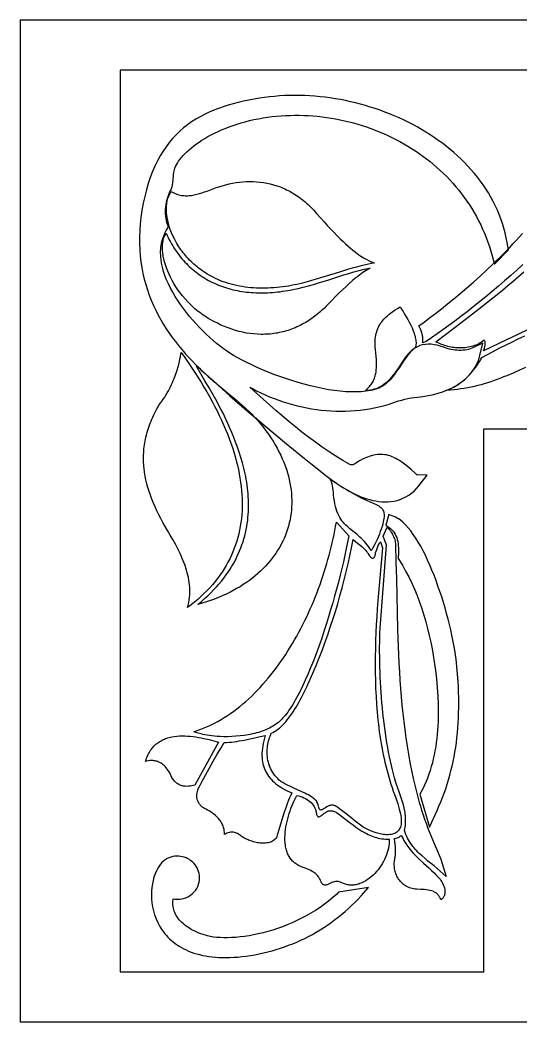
# Model space of a CAD drawing. Extents: x 0 to 200, y 0 to 200.
# Drawn here: x 0 to 100, y 0.1 to 200.1 of the extents above; entities that cross this region are included whole.
import ezdxf

# ---------------------------------------------------------------- set-up
doc = ezdxf.new("R2010")
doc.units = 0
doc.layers.add('LAYER_1', color=18, linetype='CONTINUOUS')

msp = doc.modelspace()

# ---------------------------------------------------------------- linework, layer by layer
at = {"layer": 'LAYER_1'}
for points in [[(0.01, 0.14), (200.01, 0.14), (200.01, 200.14), (0.01, 200.14)], [(20.01, 10.14), (92.62, 10.14), (92.62, 118.56), (180.01, 118.56), (180.01, 190.14), (20.01, 190.14)], [(24.9, 164.94), (24.61, 163.56), (24.35, 162.12), (24.15, 160.75), (24, 159.41), (23.9, 158.1), (23.86, 156.81), (23.86, 155.54), (23.91, 154.3), (24, 153.08), (24.14, 151.88), (24.32, 150.72), (24.54, 149.57), (24.8, 148.45), (25.1, 147.35), (25.43, 146.27), (25.8, 145.22), (26.2, 144.2), (26.63, 143.19), (27.1, 142.21), (27.58, 141.25), (28.1, 140.31), (28.64, 139.4), (29.2, 138.51), (29.79, 137.63), (30.39, 136.78), (31.01, 135.96), (31.65, 135.15), (32.3, 134.36), (32.97, 133.59), (33.65, 132.84), (34.34, 132.12), (35.03, 131.41), (35.74, 130.71), (36.45, 130.04), (37.57, 129.01), (38.87, 127.84), (41.91, 125.16), (45.37, 122.16), (49.06, 119.02), (52.8, 115.89), (56.39, 112.95), (58.06, 111.6), (59.63, 110.35), (61.07, 109.23), (62.36, 108.26), (63.27, 107.61), (64.25, 106.96), (65.29, 106.34), (66.36, 105.77), (66.92, 105.49), (67.48, 105.24), (68.06, 105), (68.64, 104.78), (69.22, 104.58), (69.82, 104.41), (70.41, 104.26), (71.02, 104.14), (71.62, 104.05), (72.23, 103.99), (72.84, 103.96), (73.45, 103.97), (74.06, 104.02), (74.67, 104.11), (75.27, 104.25), (75.86, 104.44), (76.45, 104.67), (77.03, 104.95), (77.59, 105.28), (78.13, 105.67), (78.66, 106.11), (79.16, 106.6), (79.65, 107.15), (80.09, 107.73), (81.27, 109.27), (79.32, 109.34), (79.31, 109.34), (79.3, 109.34), (79.22, 109.39), (79.08, 109.49), (78.87, 109.68), (78.07, 110.44), (77.28, 111.12), (76.51, 111.72), (75.77, 112.22), (75.39, 112.45), (75.02, 112.65), (74.66, 112.83), (74.29, 112.98), (73.92, 113.12), (73.55, 113.23), (73.18, 113.32), (72.82, 113.38), (72.45, 113.42), (72.08, 113.44), (71.71, 113.44), (71.35, 113.41), (70.99, 113.37), (70.63, 113.3), (70.27, 113.21), (69.9, 113.1), (69.2, 112.85), (68.49, 112.52), (67.77, 112.13), (67.06, 111.7), (66.82, 111.56), (66.63, 111.45), (66.45, 111.38), (66.31, 111.34), (66.2, 111.33), (66.11, 111.33), (66.02, 111.35), (65.86, 111.43), (64.47, 112.22), (63.07, 113.07), (61.69, 113.97), (60.32, 114.9), (58.96, 115.87), (57.62, 116.87), (56.29, 117.9), (54.97, 118.96), (53.66, 120.03), (52.36, 121.13), (51.07, 122.23), (49.79, 123.35), (47.26, 125.61), (45.9, 126.83), (46.39, 126.56), (47.23, 126.12), (48.09, 125.71), (48.96, 125.31), (49.84, 124.94), (50.73, 124.58), (51.64, 124.25), (52.56, 123.94), (53.48, 123.65), (54.42, 123.39), (55.36, 123.15), (56.3, 122.93), (57.26, 122.73), (58.22, 122.56), (59.18, 122.42), (60.15, 122.29), (61.11, 122.2), (62.08, 122.13), (63.05, 122.08), (64.02, 122.06), (64.99, 122.07), (65.96, 122.11), (66.92, 122.17), (67.88, 122.26), (68.84, 122.38), (69.79, 122.53), (70.73, 122.71), (71.66, 122.92), (72.59, 123.16), (73.51, 123.43), (74.4, 123.72), (75.59, 124.11), (76.2, 124.29), (76.82, 124.45), (77.45, 124.59), (78.07, 124.72), (78.69, 124.81), (79.33, 124.88), (80.44, 125), (81.55, 125.18), (82.64, 125.41), (83.68, 125.7), (84.2, 125.87), (84.7, 126.05), (85.19, 126.24), (85.67, 126.45), (86.13, 126.67), (86.59, 126.9), (87.03, 127.15), (87.46, 127.42), (87.88, 127.7), (88.28, 127.99), (88.66, 128.3), (89.03, 128.62), (89.39, 128.96), (89.72, 129.32), (90.04, 129.69), (90.34, 130.07), (90.62, 130.47), (90.87, 130.88), (91.11, 131.31), (91.32, 131.76), (91.51, 132.21), (91.68, 132.68), (91.82, 133.16), (92.39, 135.61), (90.2, 134.62), (89.87, 134.5), (89.52, 134.4), (89.17, 134.32), (88.8, 134.26), (88.42, 134.22), (88.04, 134.21), (87.65, 134.21), (87.25, 134.23), (86.86, 134.26), (86.46, 134.32), (86.07, 134.39), (85.68, 134.47), (85.3, 134.57), (84.93, 134.69), (84.55, 134.82), (83.91, 135.03), (83.28, 135.21), (82.66, 135.33), (82.07, 135.41), (81.49, 135.43), (80.92, 135.4), (80.36, 135.31), (79.83, 135.16), (79.32, 134.94), (78.83, 134.67), (78.38, 134.35), (77.94, 133.98), (77.53, 133.56), (77.14, 133.1), (76.76, 132.59), (76.4, 132.05), (75.53, 130.7), (75.09, 130.06), (74.63, 129.44), (74.16, 128.85), (73.67, 128.31), (73.15, 127.81), (72.9, 127.59), (72.63, 127.38), (72.36, 127.19), (72.07, 127.01), (71.76, 126.85), (71.42, 126.69), (71.07, 126.55), (70.71, 126.43), (70.32, 126.32), (69.91, 126.22), (69.49, 126.13), (69.05, 126.06), (68.6, 126), (68.13, 125.95), (67.15, 125.9), (66.11, 125.9), (65.04, 125.94), (63.93, 126.04), (62.78, 126.17), (61.6, 126.35), (60.41, 126.57), (59.2, 126.83), (57.97, 127.12), (56.75, 127.44), (55.52, 127.79), (54.29, 128.17), (53.08, 128.57), (51.88, 128.98), (50.7, 129.42), (49.55, 129.87), (48.43, 130.34), (47.35, 130.81), (46.3, 131.29), (45.31, 131.77), (44.36, 132.25), (43.47, 132.72), (42.65, 133.19), (41.9, 133.65), (41.21, 134.1), (40.61, 134.53), (39.94, 135.05), (39.25, 135.6), (38.56, 136.18), (37.87, 136.79), (37.18, 137.44), (36.49, 138.1), (35.81, 138.79), (35.14, 139.51), (34.48, 140.24), (33.84, 140.99), (33.21, 141.76), (32.61, 142.55), (32.04, 143.34), (31.49, 144.15), (30.97, 144.97), (30.48, 145.8), (30.04, 146.63), (29.63, 147.46), (29.26, 148.3), (28.94, 149.13), (28.66, 149.96), (28.44, 150.79), (28.27, 151.61), (28.15, 152.43), (28.11, 152.82), (28.09, 153.22), (28.08, 153.62), (28.08, 154.01), (28.1, 154.4), (28.14, 154.79), (28.19, 155.17), (28.25, 155.55), (28.34, 155.93), (28.43, 156.3), (28.55, 156.67), (28.68, 157.03), (28.83, 157.4), (29, 157.76), (29.19, 158.11), (29.64, 158.89), (29.34, 159.74), (29.23, 160.13), (29.15, 160.55), (29.09, 160.98), (29.06, 161.42), (29.05, 161.87), (29.06, 162.33), (29.1, 162.79), (29.16, 163.24), (29.24, 163.69), (29.33, 164.12), (29.44, 164.55), (29.57, 164.95), (29.71, 165.33), (29.86, 165.69), (30.04, 166.04), (30.16, 166.28), (30.27, 166.57), (30.35, 166.85), (30.42, 167.15), (30.5, 167.68), (30.55, 168.21), (30.63, 169.25), (30.7, 169.74), (30.82, 170.23), (30.92, 170.55), (31.06, 170.88), (31.23, 171.23), (31.43, 171.58), (31.67, 171.95), (31.94, 172.32), (32.24, 172.7), (32.57, 173.08), (32.94, 173.47), (33.33, 173.86), (33.76, 174.24), (34.22, 174.63), (34.7, 175.02), (35.21, 175.4), (35.75, 175.77), (36.32, 176.15), (36.91, 176.51), (37.53, 176.87), (38.18, 177.22), (38.84, 177.56), (39.54, 177.89), (40.25, 178.21), (40.99, 178.52), (41.75, 178.82), (42.53, 179.1), (43.32, 179.36), (44.14, 179.62), (44.98, 179.85), (45.84, 180.07), (46.71, 180.27), (47.61, 180.45), (48.51, 180.61), (49.41, 180.74), (50.32, 180.86), (51.22, 180.96), (52.13, 181.03), (53.03, 181.09), (53.94, 181.12), (54.85, 181.14), (55.76, 181.14), (56.67, 181.11), (57.59, 181.07), (58.49, 181.01), (59.4, 180.93), (60.31, 180.83), (61.21, 180.71), (62.11, 180.57), (63.01, 180.42), (63.91, 180.24), (64.8, 180.05), (65.68, 179.83), (66.57, 179.6), (67.44, 179.35), (68.31, 179.09), (69.18, 178.8), (70.04, 178.5), (70.89, 178.18), (71.73, 177.84), (72.57, 177.48), (73.4, 177.11), (74.22, 176.72), (75.03, 176.31), (75.83, 175.89), (76.62, 175.45), (77.4, 174.99), (78.17, 174.51), (78.93, 174.02), (79.68, 173.52), (80.42, 172.99), (81.14, 172.45), (81.85, 171.89), (82.55, 171.32), (83.23, 170.73), (83.9, 170.13), (84.55, 169.51), (85.19, 168.88), (85.82, 168.23), (86.43, 167.56), (87.02, 166.88), (87.6, 166.18), (88.16, 165.47), (88.7, 164.75), (89.22, 164.01), (89.73, 163.25), (90.22, 162.49), (90.69, 161.7), (91.13, 160.91), (91.56, 160.09), (91.97, 159.27), (92.36, 158.43), (92.73, 157.58), (93.08, 156.71), (93.4, 155.83), (93.7, 154.93), (93.98, 154.02), (94.71, 151.42), (97.5, 154.27), (97.27, 155.73), (97.08, 156.7), (96.86, 157.65), (96.61, 158.59), (96.32, 159.52), (96.01, 160.43), (95.66, 161.33), (95.29, 162.22), (94.88, 163.09), (94.45, 163.95), (93.99, 164.79), (93.51, 165.62), (93, 166.43), (92.46, 167.23), (91.9, 168.01), (91.32, 168.78), (90.71, 169.53), (90.08, 170.26), (89.43, 170.98), (88.76, 171.68), (88.06, 172.37), (87.35, 173.04), (86.62, 173.69), (85.87, 174.33), (85.1, 174.94), (84.32, 175.55), (83.51, 176.13), (82.7, 176.7), (81.86, 177.25), (81.02, 177.79), (80.15, 178.3), (79.28, 178.8), (78.39, 179.28), (77.49, 179.74), (76.58, 180.19), (75.66, 180.61), (74.72, 181.02), (73.78, 181.41), (72.83, 181.78), (71.87, 182.13), (70.9, 182.47), (69.92, 182.78), (68.94, 183.08), (67.95, 183.35), (66.96, 183.61), (65.96, 183.84), (64.95, 184.06), (63.95, 184.25), (62.94, 184.43), (61.93, 184.59), (60.91, 184.72), (59.9, 184.84), (58.88, 184.93), (57.86, 185), (56.85, 185.05), (55.83, 185.09), (54.82, 185.09), (53.81, 185.08), (52.8, 185.05), (51.8, 184.99), (50.8, 184.91), (49.8, 184.81), (48.81, 184.69), (47.83, 184.54), (46.75, 184.36), (45.68, 184.15), (44.62, 183.94), (43.58, 183.7), (42.56, 183.43), (41.56, 183.15), (40.58, 182.84), (39.61, 182.5), (38.67, 182.13), (37.74, 181.73), (36.84, 181.3), (35.95, 180.83), (35.09, 180.33), (34.26, 179.79), (33.45, 179.22), (32.66, 178.6), (31.9, 177.93), (31.17, 177.23), (30.47, 176.48), (29.8, 175.68), (29.16, 174.84), (28.55, 173.95), (27.98, 173.01), (27.44, 172.02), (26.93, 170.97), (26.45, 169.88), (26.01, 168.73), (25.61, 167.52), (25.24, 166.26)], [(30.21, 165.91), (30.46, 165.76), (30.7, 165.63), (30.95, 165.52), (31.2, 165.42), (31.45, 165.33), (31.7, 165.26), (31.95, 165.2), (32.21, 165.15), (32.46, 165.11), (32.72, 165.09), (32.97, 165.07), (33.23, 165.07), (33.49, 165.08), (33.74, 165.09), (34, 165.12), (34.26, 165.15), (34.77, 165.24), (35.29, 165.36), (35.81, 165.5), (36.32, 165.65), (36.84, 165.83), (37.35, 166.01), (38.35, 166.4), (39.03, 166.65), (39.7, 166.87), (40.38, 167.08), (41.06, 167.26), (41.74, 167.43), (42.43, 167.57), (43.12, 167.68), (43.8, 167.77), (44.49, 167.84), (45.17, 167.88), (45.86, 167.9), (46.54, 167.89), (47.23, 167.86), (47.91, 167.8), (48.58, 167.71), (49.26, 167.59), (49.93, 167.45), (50.6, 167.27), (51.26, 167.07), (51.59, 166.96), (51.91, 166.84), (52.24, 166.71), (52.56, 166.58), (52.89, 166.43), (53.21, 166.28), (53.53, 166.12), (53.85, 165.96), (54.16, 165.78), (54.48, 165.6), (54.79, 165.41), (55.1, 165.21), (55.41, 165.01), (55.72, 164.79), (56.02, 164.57), (56.32, 164.34), (56.62, 164.1), (56.92, 163.85), (57.22, 163.59), (57.51, 163.33), (57.8, 163.05), (58.09, 162.77), (58.37, 162.48), (58.66, 162.18), (58.94, 161.87), (59.21, 161.55), (59.97, 160.68), (60.7, 159.86), (61.39, 159.09), (62.06, 158.37), (62.7, 157.7), (63.32, 157.08), (63.91, 156.5), (64.47, 155.97), (65, 155.47), (65.51, 155.02), (65.99, 154.61), (66.45, 154.23), (66.88, 153.88), (67.29, 153.57), (67.67, 153.29), (68.03, 153.04), (68.37, 152.82), (68.68, 152.63), (68.97, 152.46), (69.23, 152.31), (69.7, 152.07), (70.08, 151.9), (70.37, 151.79), (70.58, 151.73), (70.72, 151.69), (70.78, 151.67), (69.88, 151.49), (68.98, 151.29), (68.08, 151.07), (67.18, 150.83), (66.29, 150.58), (65.39, 150.32), (63.59, 149.78), (61.8, 149.22), (60, 148.66), (59.1, 148.4), (58.2, 148.13), (57.3, 147.89), (56.4, 147.65), (55.84, 147.51), (55.28, 147.38), (54.72, 147.27), (54.15, 147.16), (53.57, 147.05), (53, 146.96), (52.42, 146.88), (51.84, 146.81), (51.26, 146.75), (50.68, 146.7), (50.1, 146.66), (49.52, 146.64), (48.94, 146.62), (48.36, 146.61), (47.78, 146.62), (47.2, 146.64), (46.63, 146.67), (46.05, 146.72), (45.48, 146.77), (44.92, 146.84), (44.35, 146.93), (43.8, 147.02), (43.24, 147.13), (42.69, 147.26), (42.15, 147.4), (41.61, 147.55), (41.08, 147.72), (40.55, 147.9), (40.03, 148.1), (39.52, 148.32), (39.02, 148.55), (38.53, 148.79), (38.14, 149), (37.76, 149.21), (37.39, 149.44), (37.03, 149.66), (36.67, 149.9), (36.33, 150.14), (35.99, 150.38), (35.66, 150.63), (35.34, 150.89), (35.03, 151.15), (34.72, 151.42), (34.43, 151.69), (34.14, 151.96), (33.86, 152.24), (33.59, 152.52), (33.33, 152.81), (33.08, 153.1), (32.83, 153.39), (32.59, 153.69), (32.36, 153.99), (32.14, 154.29), (31.93, 154.59), (31.73, 154.9), (31.53, 155.2), (31.34, 155.51), (31.16, 155.82), (30.82, 156.44), (30.52, 157.06), (30.25, 157.68), (30.01, 158.3), (29.8, 158.91), (29.63, 159.52), (29.48, 160.12), (29.37, 160.71), (29.29, 161.28), (29.26, 161.56), (29.24, 161.84), (29.23, 162.12), (29.23, 162.39), (29.23, 162.65), (29.24, 162.91), (29.26, 163.17), (29.29, 163.42), (29.32, 163.66), (29.36, 163.9), (29.41, 164.13), (29.47, 164.36), (29.54, 164.58), (29.61, 164.79), (29.69, 165), (29.78, 165.19), (29.88, 165.38), (29.98, 165.57), (30.09, 165.74)], [(53.44, 146.15), (53.96, 146.24), (54.49, 146.34), (55.53, 146.57), (56.56, 146.82), (57.58, 147.09), (58.59, 147.38), (59.6, 147.69), (61.62, 148.31), (63.63, 148.95), (64.63, 149.26), (65.64, 149.57), (66.66, 149.85), (67.68, 150.13), (68.71, 150.38), (69.75, 150.61), (69.8, 150.61), (69.82, 150.6), (69.82, 150.59), (69.81, 150.57), (69.76, 150.53), (69.44, 150.36), (69.11, 150.16), (68.77, 149.95), (68.43, 149.73), (68.09, 149.49), (67.75, 149.23), (67.41, 148.97), (67.06, 148.69), (66.37, 148.12), (65.69, 147.52), (65.02, 146.9), (64.36, 146.28), (63.73, 145.66), (63.13, 145.06), (62.04, 143.95), (61.13, 143.02), (60.77, 142.65), (60.46, 142.36), (60.15, 142.08), (59.84, 141.81), (59.53, 141.54), (59.21, 141.29), (58.89, 141.04), (58.57, 140.8), (58.24, 140.57), (57.92, 140.35), (57.59, 140.13), (57.26, 139.93), (56.93, 139.73), (56.59, 139.54), (56.26, 139.36), (55.92, 139.19), (55.58, 139.02), (55.24, 138.87), (54.9, 138.72), (54.55, 138.58), (54.21, 138.45), (53.86, 138.32), (53.51, 138.2), (53.16, 138.1), (52.81, 138), (52.46, 137.9), (52.11, 137.82), (51.75, 137.74), (51.4, 137.67), (51.04, 137.61), (50.68, 137.56), (50.33, 137.51), (49.97, 137.47), (49.61, 137.44), (49.25, 137.42), (48.88, 137.41), (48.52, 137.4), (48.16, 137.4), (47.43, 137.42), (46.7, 137.48), (45.97, 137.56), (45.24, 137.67), (44.51, 137.81), (43.78, 137.98), (43.04, 138.18), (42.31, 138.41), (41.58, 138.67), (40.85, 138.95), (40.12, 139.26), (39.4, 139.61), (38.68, 139.97), (37.96, 140.37), (37.59, 140.58), (37.24, 140.8), (36.89, 141.03), (36.55, 141.26), (36.21, 141.5), (35.88, 141.74), (35.56, 141.99), (35.24, 142.25), (34.93, 142.51), (34.63, 142.78), (34.34, 143.05), (34.05, 143.33), (33.77, 143.61), (33.49, 143.89), (32.96, 144.47), (32.46, 145.06), (31.99, 145.67), (31.54, 146.28), (31.13, 146.9), (30.74, 147.53), (30.38, 148.16), (30.05, 148.79), (29.75, 149.41), (29.48, 150.04), (29.24, 150.66), (29.03, 151.27), (28.86, 151.87), (28.71, 152.46), (28.59, 153.04), (28.51, 153.6), (28.45, 154.14), (28.44, 154.41), (28.43, 154.66), (28.43, 154.92), (28.44, 155.17), (28.46, 155.41), (28.49, 155.64), (28.52, 155.87), (28.56, 156.09), (28.61, 156.31), (28.67, 156.52), (28.74, 156.72), (28.81, 156.91), (28.89, 157.1), (28.99, 157.27), (29.08, 157.44), (29.19, 157.6), (29.39, 157.16), (29.6, 156.72), (29.81, 156.3), (30.03, 155.88), (30.26, 155.47), (30.49, 155.07), (30.74, 154.68), (30.98, 154.29), (31.24, 153.92), (31.5, 153.55), (31.77, 153.19), (32.05, 152.84), (32.33, 152.5), (32.62, 152.16), (32.91, 151.84), (33.21, 151.52), (33.52, 151.21), (33.83, 150.91), (34.15, 150.62), (34.48, 150.34), (34.81, 150.06), (35.14, 149.8), (35.49, 149.54), (35.83, 149.29), (36.19, 149.05), (36.55, 148.81), (36.91, 148.59), (37.28, 148.37), (37.66, 148.16), (38.04, 147.96), (38.42, 147.77), (38.81, 147.59), (39.21, 147.42), (39.61, 147.25), (40.01, 147.09), (40.42, 146.94), (40.84, 146.8), (41.25, 146.67), (41.68, 146.54), (42.1, 146.43), (42.54, 146.32), (42.97, 146.22), (43.41, 146.13), (43.85, 146.05), (44.3, 145.97), (44.75, 145.91), (45.21, 145.85), (45.67, 145.8), (46.13, 145.76), (46.59, 145.73), (47.06, 145.7), (47.54, 145.69), (48.01, 145.68), (48.49, 145.68), (48.97, 145.69), (49.46, 145.71), (49.95, 145.73), (50.44, 145.77), (50.93, 145.81), (51.43, 145.86), (51.93, 145.92), (52.43, 145.99), (52.93, 146.06)], [(70.94, 134.39), (70.9, 134.84), (70.87, 135.28), (70.87, 135.7), (70.88, 136.11), (70.91, 136.5), (70.96, 136.87), (71.03, 137.24), (71.11, 137.59), (71.21, 137.92), (71.32, 138.25), (71.45, 138.56), (71.58, 138.85), (71.73, 139.14), (71.89, 139.42), (72.06, 139.68), (72.25, 139.93), (72.44, 140.18), (72.63, 140.41), (72.84, 140.64), (73.05, 140.85), (73.27, 141.06), (73.5, 141.26), (73.72, 141.45), (73.96, 141.63), (74.43, 141.98), (74.91, 142.3), (75.38, 142.59), (75.86, 142.87), (76.16, 142.43), (76.47, 141.95), (76.79, 141.45), (77.11, 140.92), (77.42, 140.37), (77.72, 139.81), (78, 139.24), (78.26, 138.68), (78.5, 138.11), (78.7, 137.56), (78.78, 137.29), (78.86, 137.02), (78.92, 136.76), (78.98, 136.5), (79.02, 136.25), (79.04, 136.01), (79.06, 135.78), (79.06, 135.55), (79.04, 135.33), (79.01, 135.13), (78.97, 134.93), (78.9, 134.74), (78.58, 134.47), (78.27, 134.18), (77.98, 133.88), (77.69, 133.56), (77.42, 133.23), (77.15, 132.89), (76.89, 132.54), (76.64, 132.19), (76.15, 131.46), (75.67, 130.74), (75.18, 130.02), (74.93, 129.66), (74.68, 129.32), (74.42, 128.98), (74.16, 128.66), (73.89, 128.34), (73.6, 128.04), (73.31, 127.76), (73, 127.5), (72.68, 127.25), (72.35, 127.03), (71.99, 126.83), (71.81, 126.74), (71.62, 126.65), (71.43, 126.57), (71.24, 126.5), (71.03, 126.44), (70.83, 126.38), (70.61, 126.33), (70.4, 126.29), (70.17, 126.25), (69.94, 126.23), (69.71, 126.21), (69.46, 126.2), (69.22, 126.2), (68.96, 126.21), (69.18, 126.4), (69.39, 126.59), (69.58, 126.79), (69.76, 126.98), (69.92, 127.18), (70.08, 127.38), (70.22, 127.59), (70.35, 127.8), (70.47, 128.01), (70.58, 128.22), (70.68, 128.44), (70.77, 128.67), (70.85, 128.9), (70.92, 129.13), (70.98, 129.37), (71.03, 129.61), (71.07, 129.86), (71.11, 130.11), (71.13, 130.37), (71.15, 130.64), (71.17, 131.19), (71.16, 131.76), (71.14, 132.37), (71.09, 133.01), (71.02, 133.68)], [(27.81, 123.37), (28.22, 123.91), (28.61, 124.45), (28.88, 124.87), (29.14, 125.29), (29.39, 125.71), (29.62, 126.13), (29.84, 126.54), (30.05, 126.95), (30.24, 127.37), (30.43, 127.77), (30.6, 128.17), (30.76, 128.56), (31.05, 129.33), (31.3, 130.06), (31.51, 130.74), (31.68, 131.38), (31.83, 131.95), (31.94, 132.46), (32.03, 132.9), (32.14, 133.53), (32.18, 133.77), (32.89, 132.77), (33.59, 131.78), (34.26, 130.79), (34.91, 129.81), (35.53, 128.83), (36.14, 127.86), (36.73, 126.89), (37.29, 125.93), (37.83, 124.97), (38.36, 124.02), (38.86, 123.07), (39.34, 122.13), (39.79, 121.19), (40.23, 120.26), (40.64, 119.34), (41.04, 118.42), (41.41, 117.51), (41.76, 116.6), (42.09, 115.7), (42.39, 114.8), (42.67, 113.92), (42.94, 113.03), (43.18, 112.16), (43.39, 111.29), (43.59, 110.43), (43.76, 109.57), (43.91, 108.72), (44.04, 107.88), (44.15, 107.04), (44.23, 106.22), (44.3, 105.39), (44.34, 104.58), (44.35, 103.77), (44.35, 102.97), (44.32, 102.18), (44.27, 101.4), (44.19, 100.62), (44.1, 99.85), (43.98, 99.09), (43.84, 98.34), (43.67, 97.59), (43.48, 96.85), (43.27, 96.13), (43.04, 95.4), (42.78, 94.69), (42.5, 93.99), (42.2, 93.29), (41.87, 92.61), (41.52, 91.93), (41.15, 91.26), (40.75, 90.6), (40.33, 89.95), (39.88, 89.3), (39.42, 88.67), (38.93, 88.05), (38.41, 87.43), (37.87, 86.82), (37.31, 86.23), (36.72, 85.64), (36.11, 85.07), (35.48, 84.5), (34.82, 83.94), (34.14, 83.39), (33.44, 82.86), (33.57, 83.37), (33.68, 83.88), (33.77, 84.38), (33.84, 84.89), (33.88, 85.39), (33.9, 85.89), (33.9, 86.39), (33.89, 86.88), (33.85, 87.38), (33.79, 87.87), (33.72, 88.36), (33.63, 88.85), (33.52, 89.33), (33.4, 89.82), (33.26, 90.3), (33.11, 90.78), (32.95, 91.26), (32.78, 91.74), (32.59, 92.21), (32.39, 92.69), (32.18, 93.16), (31.96, 93.63), (31.5, 94.57), (31.02, 95.5), (30.51, 96.42), (29.98, 97.34), (29.44, 98.25), (28.98, 99.04), (28.54, 99.83), (28.12, 100.61), (27.71, 101.4), (27.33, 102.17), (26.97, 102.95), (26.64, 103.72), (26.33, 104.5), (26.04, 105.27), (25.78, 106.04), (25.54, 106.81), (25.33, 107.58), (25.15, 108.35), (24.99, 109.11), (24.86, 109.88), (24.77, 110.66), (24.73, 111.04), (24.7, 111.43), (24.68, 111.81), (24.66, 112.2), (24.66, 112.59), (24.66, 112.98), (24.67, 113.36), (24.69, 113.75), (24.71, 114.14), (24.75, 114.53), (24.79, 114.92), (24.84, 115.32), (24.9, 115.71), (24.97, 116.1), (25.05, 116.49), (25.14, 116.89), (25.23, 117.29), (25.34, 117.68), (25.45, 118.08), (25.58, 118.48), (25.71, 118.88), (25.85, 119.28), (26, 119.68), (26.16, 120.09), (26.34, 120.49), (26.52, 120.9), (26.71, 121.31), (26.91, 121.72), (27.12, 122.13), (27.34, 122.54), (27.57, 122.95)], [(35.53, 83.5), (36.21, 84.07), (36.86, 84.64), (37.49, 85.22), (38.08, 85.8), (38.65, 86.39), (39.2, 86.97), (39.72, 87.56), (40.21, 88.15), (40.68, 88.75), (41.12, 89.34), (41.54, 89.94), (41.94, 90.54), (42.31, 91.14), (42.66, 91.75), (42.99, 92.35), (43.29, 92.96), (43.58, 93.56), (43.84, 94.17), (44.09, 94.78), (44.31, 95.38), (44.52, 95.99), (44.7, 96.6), (44.87, 97.2), (45.02, 97.81), (45.15, 98.42), (45.27, 99.02), (45.37, 99.62), (45.45, 100.23), (45.51, 100.83), (45.57, 101.43), (45.6, 102.02), (45.62, 102.62), (45.63, 103.21), (45.63, 103.81), (45.61, 104.4), (45.58, 104.98), (45.53, 105.56), (45.48, 106.15), (45.41, 106.72), (45.34, 107.3), (45.25, 107.87), (45.16, 108.43), (45.05, 109), (44.94, 109.55), (44.81, 110.11), (44.68, 110.66), (44.54, 111.2), (44.4, 111.74), (44.09, 112.81), (43.76, 113.85), (43.41, 114.87), (43.04, 115.87), (42.67, 116.84), (42.28, 117.78), (41.89, 118.7), (41.5, 119.58), (41.17, 120.31), (40.82, 121.04), (40.46, 121.77), (40.1, 122.49), (39.72, 123.2), (39.34, 123.91), (38.56, 125.33), (37.75, 126.74), (36.93, 128.14), (35.27, 130.94), (35.22, 131.02), (35.2, 131.09), (35.2, 131.13), (35.22, 131.15), (35.26, 131.15), (35.32, 131.13), (35.38, 131.08), (35.46, 131.01), (35.82, 130.64), (36.19, 130.28), (36.95, 129.56), (37.73, 128.86), (38.53, 128.16), (39.35, 127.47), (40.18, 126.78), (41.85, 125.4), (42.68, 124.71), (43.5, 124.01), (44.31, 123.3), (45.11, 122.58), (45.88, 121.85), (46.26, 121.47), (46.63, 121.09), (46.99, 120.71), (47.35, 120.32), (47.69, 119.93), (48.03, 119.52), (48.58, 118.83), (49.1, 118.14), (49.6, 117.45), (50.07, 116.75), (50.52, 116.06), (50.94, 115.36), (51.33, 114.66), (51.7, 113.96), (52.05, 113.27), (52.36, 112.57), (52.66, 111.87), (52.92, 111.18), (53.17, 110.48), (53.39, 109.79), (53.58, 109.1), (53.75, 108.41), (53.89, 107.72), (54.01, 107.03), (54.11, 106.35), (54.18, 105.67), (54.23, 105), (54.25, 104.33), (54.25, 103.66), (54.23, 103), (54.18, 102.34), (54.11, 101.69), (54.02, 101.04), (53.9, 100.4), (53.76, 99.76), (53.6, 99.13), (53.42, 98.51), (53.21, 97.9), (52.98, 97.29), (52.73, 96.68), (52.46, 96.09), (52.16, 95.5), (51.84, 94.92), (51.5, 94.36), (51.14, 93.79), (50.76, 93.24), (50.36, 92.7), (49.94, 92.17), (49.49, 91.65), (49.03, 91.13), (48.54, 90.63), (48.03, 90.14), (47.5, 89.66), (46.96, 89.19), (46.39, 88.74), (45.8, 88.29), (45.19, 87.86), (44.56, 87.44), (43.92, 87.03), (43.25, 86.64), (42.56, 86.26), (41.86, 85.89), (41.13, 85.54), (40.39, 85.2), (39.62, 84.88), (38.84, 84.57), (38.04, 84.28), (37.22, 84), (36.39, 83.74)], [(70.13, 94.23), (69.87, 94.65), (69.6, 95.05), (69.32, 95.41), (69.04, 95.75), (68.75, 96.07), (68.46, 96.37), (68.17, 96.65), (67.87, 96.92), (67.28, 97.42), (66.69, 97.89), (66.11, 98.35), (65.83, 98.59), (65.55, 98.83), (65.28, 99.08), (65.02, 99.34), (64.76, 99.61), (64.52, 99.9), (64.28, 100.2), (64.05, 100.53), (63.84, 100.87), (63.64, 101.25), (63.45, 101.65), (63.28, 102.08), (63.13, 102.54), (62.99, 103.04), (62.86, 103.58), (62.76, 104.16), (62.67, 104.78), (62.61, 105.45), (62.57, 105.9), (62.53, 106.33), (62.47, 106.75), (62.4, 107.16), (62.31, 107.55), (62.25, 107.74), (62.19, 107.93), (62.11, 108.12), (62.03, 108.3), (61.94, 108.47), (61.83, 108.65), (62.36, 108.25), (62.91, 107.87), (63.46, 107.49), (64.02, 107.12), (64.59, 106.76), (65.16, 106.41), (65.74, 106.07), (66.33, 105.74), (66.92, 105.42), (67.51, 105.1), (68.11, 104.8), (68.7, 104.5), (69.3, 104.21), (69.89, 103.94), (70.48, 103.67), (71.07, 103.42), (71.36, 103.28), (71.62, 103.14), (71.84, 102.99), (72.04, 102.84), (72.2, 102.67), (72.34, 102.5), (72.46, 102.31), (72.55, 102.11), (72.61, 101.9), (72.66, 101.68), (72.68, 101.44), (72.68, 101.19), (72.67, 100.92), (72.64, 100.64), (72.59, 100.34), (72.53, 100.02), (72.41, 99.52), (72.27, 99.02), (72.11, 98.52), (71.93, 98.02), (71.74, 97.53), (71.54, 97.05), (71.34, 96.6), (71.14, 96.17), (70.76, 95.4), (70.44, 94.79), (70.22, 94.39)], [(73.62, 101.47), (73.05, 99.29), (73.98, 98.64), (74.26, 98.4), (74.5, 98.14), (74.71, 97.85), (74.9, 97.53), (75.06, 97.19), (75.2, 96.83), (75.31, 96.45), (75.4, 96.05), (75.47, 95.64), (75.52, 95.21), (75.55, 94.78), (75.56, 94.34), (75.55, 93.91), (75.48, 92.69), (76.34, 91.3), (76.99, 90.16), (77.61, 88.97), (78.19, 87.76), (78.75, 86.52), (79.27, 85.25), (79.75, 83.96), (80.21, 82.65), (80.63, 81.33), (81.02, 80), (81.38, 78.66), (81.71, 77.32), (82, 75.98), (82.26, 74.65), (82.5, 73.33), (82.7, 72.02), (82.93, 70.33), (83.12, 68.63), (83.28, 66.92), (83.39, 65.21), (83.46, 63.49), (83.48, 61.78), (83.45, 60.07), (83.41, 59.23), (83.36, 58.39), (83.29, 57.55), (83.2, 56.72), (83.1, 55.9), (82.98, 55.08), (82.84, 54.27), (82.69, 53.47), (82.51, 52.67), (82.32, 51.88), (82.11, 51.11), (81.88, 50.34), (81.63, 49.59), (81.35, 48.84), (81.06, 48.11), (80.74, 47.39), (80.4, 46.68), (79.85, 45.61), (81.73, 39.04), (83.26, 42.33), (83.64, 43.2), (84, 44.07), (84.34, 44.95), (84.67, 45.83), (84.98, 46.71), (85.27, 47.6), (85.55, 48.5), (85.8, 49.4), (86.04, 50.31), (86.26, 51.23), (86.47, 52.15), (86.65, 53.08), (86.82, 54.02), (86.98, 54.97), (87.11, 55.92), (87.23, 56.88), (87.33, 57.85), (87.42, 58.83), (87.49, 59.82), (87.54, 60.82), (87.57, 61.83), (87.59, 62.85), (87.6, 63.88), (87.58, 64.92), (87.55, 65.97), (87.51, 67.03), (87.44, 68.11), (87.27, 70.29), (87.04, 72.53), (86.92, 73.43), (86.78, 74.37), (86.62, 75.35), (86.43, 76.35), (86.22, 77.38), (85.98, 78.43), (85.73, 79.5), (85.46, 80.58), (85.16, 81.68), (84.85, 82.78), (84.53, 83.88), (84.18, 84.98), (83.82, 86.08), (83.44, 87.16), (83.05, 88.24), (82.65, 89.3), (82.23, 90.34), (81.81, 91.35), (81.37, 92.34), (80.92, 93.3), (80.46, 94.22), (79.99, 95.1), (79.51, 95.94), (79.02, 96.74), (78.52, 97.48), (78.01, 98.17), (77.49, 98.81), (76.96, 99.39), (76.42, 99.91), (75.86, 100.35), (75.56, 100.55), (75.27, 100.73), (74.97, 100.89)], [(63.16, 99.88), (65.66, 97.18), (65.41, 95.93), (65.14, 94.65), (64.86, 93.34), (64.55, 92.01), (64.24, 90.66), (63.9, 89.3), (63.55, 87.93), (63.18, 86.55), (62.81, 85.16), (62.42, 83.78), (62.01, 82.4), (61.6, 81.02), (61.17, 79.66), (60.73, 78.3), (60.29, 76.97), (59.83, 75.65), (59.37, 74.36), (58.9, 73.1), (58.43, 71.87), (57.94, 70.67), (57.46, 69.51), (56.96, 68.39), (56.47, 67.32), (55.97, 66.29), (55.46, 65.32), (54.96, 64.4), (54.71, 63.96), (54.45, 63.54), (54.2, 63.13), (53.95, 62.74), (53.69, 62.37), (53.44, 62.01), (53.19, 61.67), (52.94, 61.35), (52.68, 61.04), (52.43, 60.76), (52.18, 60.49), (51.93, 60.24), (51.67, 60.01), (51.39, 59.78), (51.1, 59.57), (50.79, 59.36), (50.48, 59.16), (50.15, 58.98), (49.81, 58.8), (49.46, 58.64), (49.1, 58.48), (48.73, 58.34), (48.36, 58.2), (47.98, 58.07), (47.59, 57.95), (47.19, 57.84), (46.79, 57.74), (46.39, 57.64), (45.98, 57.55), (45.58, 57.48), (45.16, 57.4), (44.75, 57.34), (43.93, 57.24), (43.1, 57.16), (42.29, 57.11), (41.5, 57.08), (40.72, 57.08), (39.97, 57.1), (39.39, 57.14), (38.83, 57.18), (38.31, 57.24), (37.81, 57.31), (37.34, 57.39), (36.91, 57.47), (36.51, 57.55), (36.15, 57.64), (35.54, 57.8), (35.08, 57.94), (34.79, 58.04), (34.68, 58.08), (35.38, 58.31), (36.08, 58.56), (36.77, 58.83), (37.46, 59.12), (38.14, 59.44), (38.81, 59.77), (39.47, 60.13), (40.13, 60.5), (40.78, 60.89), (41.42, 61.31), (42.05, 61.73), (42.68, 62.18), (43.3, 62.65), (43.91, 63.13), (44.51, 63.62), (45.1, 64.14), (45.69, 64.67), (46.27, 65.21), (46.84, 65.77), (47.4, 66.35), (47.96, 66.93), (48.5, 67.54), (49.04, 68.15), (49.57, 68.78), (50.09, 69.42), (50.6, 70.07), (51.11, 70.74), (51.6, 71.41), (52.09, 72.1), (52.57, 72.8), (53.04, 73.5), (53.5, 74.22), (53.95, 74.95), (54.39, 75.68), (54.82, 76.43), (55.25, 77.18), (55.66, 77.94), (56.07, 78.7), (56.46, 79.48), (56.85, 80.26), (57.23, 81.04), (57.6, 81.84), (57.95, 82.63), (58.3, 83.44), (58.64, 84.24), (58.97, 85.05), (59.29, 85.87), (59.6, 86.68), (59.9, 87.5), (60.19, 88.33), (60.47, 89.15), (60.74, 89.98), (61, 90.81), (61.25, 91.63), (61.48, 92.46), (61.71, 93.29), (61.93, 94.12), (62.14, 94.95), (62.33, 95.78), (62.52, 96.6), (62.7, 97.43), (62.86, 98.25), (63.01, 99.07)], [(76.74, 38.33), (76.82, 38.67), (76.88, 39), (76.93, 39.34), (76.96, 39.67), (76.98, 40), (76.99, 40.33), (76.99, 40.65), (76.97, 40.97), (76.95, 41.29), (76.92, 41.61), (76.87, 41.93), (76.82, 42.24), (76.7, 42.86), (76.54, 43.48), (76.37, 44.08), (76.18, 44.68), (75.77, 45.86), (75.36, 47), (75.17, 47.56), (74.99, 48.12), (74.76, 48.88), (74.54, 49.66), (74.33, 50.48), (74.13, 51.32), (73.93, 52.18), (73.75, 53.07), (73.57, 53.97), (73.4, 54.9), (73.24, 55.84), (73.08, 56.8), (72.94, 57.78), (72.8, 58.77), (72.67, 59.77), (72.55, 60.78), (72.44, 61.79), (72.34, 62.82), (72.25, 63.84), (72.16, 64.88), (72.08, 65.91), (72.02, 66.94), (71.96, 67.97), (71.91, 69), (71.87, 70.03), (71.83, 71.04), (71.81, 72.05), (71.8, 73.05), (71.79, 74.04), (71.79, 75.02), (71.81, 75.98), (71.83, 76.92), (71.86, 77.85), (71.9, 78.76), (73.19, 95.34), (72.48, 97.11), (73.3, 98.92), (73.63, 98.54), (73.78, 98.35), (73.93, 98.15), (74.07, 97.94), (74.21, 97.73), (74.33, 97.52), (74.45, 97.3), (74.55, 97.08), (74.65, 96.86), (74.73, 96.63), (74.81, 96.39), (74.87, 96.15), (74.92, 95.91), (74.95, 95.67), (74.98, 95.42), (75.06, 92.02), (75.13, 88.63), (75.2, 85.23), (75.27, 81.85), (75.37, 78.47), (75.42, 76.78), (75.49, 75.09), (75.56, 73.41), (75.64, 71.74), (75.73, 70.06), (75.84, 68.39), (75.96, 66.72), (76.09, 65.06), (76.24, 63.4), (76.41, 61.75), (76.6, 60.1), (76.8, 58.46), (77.03, 56.83), (77.27, 55.2), (77.54, 53.57), (77.84, 51.95), (78.16, 50.34), (78.5, 48.74), (78.88, 47.15), (79.08, 46.35), (79.28, 45.56), (79.49, 44.77), (79.71, 43.98), (79.94, 43.19), (80.18, 42.41), (80.46, 41.51), (80.76, 40.65), (81.06, 39.8), (81.38, 38.98), (81.71, 38.17), (82.04, 37.37), (82.7, 35.8), (83.36, 34.22), (83.68, 33.42), (83.99, 32.61), (84.28, 31.78), (84.57, 30.93), (84.83, 30.06), (85.08, 29.16), (84.48, 29.72), (83.88, 30.26), (83.27, 30.78), (82.65, 31.28), (81.44, 32.27), (80.85, 32.77), (80.27, 33.28), (79.71, 33.8), (79.44, 34.06), (79.18, 34.34), (78.92, 34.62), (78.67, 34.91), (78.44, 35.2), (78.2, 35.51), (77.98, 35.82), (77.77, 36.14), (77.57, 36.48), (77.38, 36.82), (77.2, 37.18), (77.04, 37.55), (76.88, 37.93)], [(53.26, 47.47), (52.85, 47.69), (52.46, 47.92), (52.1, 48.17), (51.77, 48.43), (51.46, 48.71), (51.18, 49), (50.92, 49.3), (50.68, 49.61), (50.46, 49.93), (50.26, 50.26), (50.09, 50.59), (49.93, 50.94), (49.8, 51.29), (49.68, 51.64), (49.58, 52), (49.5, 52.36), (49.44, 52.72), (49.39, 53.09), (49.36, 53.45), (49.35, 53.82), (49.35, 54.18), (49.36, 54.54), (49.39, 54.9), (49.43, 55.25), (49.49, 55.59), (49.56, 55.93), (49.63, 56.27), (49.72, 56.59), (49.82, 56.91), (49.93, 57.21), (50.05, 57.5), (50.17, 57.79), (50.5, 57.94), (50.83, 58.12), (51.16, 58.33), (51.48, 58.56), (51.8, 58.82), (52.11, 59.1), (52.43, 59.41), (52.74, 59.73), (53.05, 60.08), (53.35, 60.44), (53.65, 60.83), (53.95, 61.23), (54.25, 61.65), (54.54, 62.08), (54.83, 62.53), (55.11, 62.99), (55.39, 63.46), (55.67, 63.94), (55.94, 64.43), (56.21, 64.94), (56.74, 65.96), (57.25, 67.02), (57.74, 68.08), (58.22, 69.16), (58.68, 70.23), (59.12, 71.29), (59.73, 72.8), (60.31, 74.32), (60.88, 75.85), (61.42, 77.39), (61.95, 78.94), (62.46, 80.49), (62.95, 82.05), (63.42, 83.62), (63.87, 85.2), (64.3, 86.78), (64.72, 88.37), (65.11, 89.97), (65.49, 91.58), (65.86, 93.19), (66.2, 94.81), (66.53, 96.44), (67.38, 95.75), (67.81, 95.4), (68.23, 95.04), (68.63, 94.66), (68.82, 94.47), (69.01, 94.26), (69.19, 94.05), (69.36, 93.83), (69.52, 93.61), (69.67, 93.37), (69.78, 93.21), (69.88, 93.07), (69.99, 92.95), (70.09, 92.86), (70.19, 92.8), (70.28, 92.75), (70.37, 92.73), (70.46, 92.74), (70.55, 92.77), (70.62, 92.82), (70.69, 92.89), (70.76, 92.99), (70.82, 93.11), (70.87, 93.25), (70.92, 93.41), (70.95, 93.59), (71, 93.81), (71.09, 94.12), (71.21, 94.47), (71.35, 94.85), (71.51, 95.23), (71.67, 95.56), (71.75, 95.71), (71.83, 95.83), (71.9, 95.93), (71.98, 96.01), (72.37, 94.77), (72.08, 91.82), (71.8, 88.81), (71.67, 87.28), (71.54, 85.73), (71.42, 84.18), (71.31, 82.61), (71.21, 81.04), (71.12, 79.46), (71.05, 77.87), (70.99, 76.27), (70.94, 74.68), (70.91, 73.08), (70.9, 71.48), (70.91, 69.88), (70.94, 68.29), (71, 66.69), (71.07, 65.1), (71.17, 63.52), (71.3, 61.95), (71.45, 60.38), (71.54, 59.6), (71.63, 58.83), (71.73, 58.05), (71.84, 57.28), (71.96, 56.52), (72.09, 55.75), (72.22, 54.99), (72.36, 54.24), (72.51, 53.48), (72.67, 52.74), (72.84, 51.99), (73.02, 51.25), (73.2, 50.52), (73.4, 49.79), (73.6, 49.06), (73.82, 48.34), (74.04, 47.63), (74.28, 46.92), (74.52, 46.22), (74.78, 45.52), (75.01, 44.88), (75.22, 44.27), (75.41, 43.7), (75.57, 43.16), (75.71, 42.65), (75.83, 42.17), (75.93, 41.72), (76.01, 41.3), (76.06, 40.9), (76.09, 40.53), (76.1, 40.19), (76.09, 39.87), (76.06, 39.58), (76.01, 39.31), (75.94, 39.06), (75.84, 38.83), (75.78, 38.71), (75.72, 38.59), (75.57, 38.39), (75.41, 38.2), (75.22, 38.04), (75.03, 37.91), (74.81, 37.79), (74.59, 37.7), (74.35, 37.63), (74.11, 37.57), (73.85, 37.54), (73.59, 37.52), (73.32, 37.51), (73.04, 37.52), (72.76, 37.55), (72.48, 37.58), (72.19, 37.63), (71.91, 37.69), (71.63, 37.75), (71.35, 37.83), (71.07, 37.91), (70.53, 38.09), (70.03, 38.29), (69.56, 38.49), (69.15, 38.69), (68.79, 38.88), (68.51, 39.05), (67.98, 39.42), (67.46, 39.81), (66.94, 40.22), (66.42, 40.63), (65.4, 41.46), (64.87, 41.87), (64.34, 42.27), (63.88, 42.62), (63.47, 42.93), (63.28, 43.06), (63.1, 43.17), (62.92, 43.27), (62.75, 43.34), (62.57, 43.39), (62.38, 43.42), (62.18, 43.41), (61.98, 43.38), (61.76, 43.32), (61.52, 43.22), (61.26, 43.08), (60.97, 42.91), (60.74, 42.76), (60.52, 42.62), (60.31, 42.52), (60.22, 42.48), (60.13, 42.46), (60.05, 42.45), (59.97, 42.46), (59.9, 42.49), (59.84, 42.53), (59.78, 42.6), (59.73, 42.69), (59.69, 42.81), (59.66, 42.95), (59.6, 43.23), (59.54, 43.47), (59.47, 43.7), (59.38, 43.9), (59.28, 44.08), (59.16, 44.26), (59, 44.43), (58.82, 44.59), (58.52, 44.83), (58.21, 45.05), (57.89, 45.26), (57.56, 45.45), (57.22, 45.64), (56.87, 45.82), (56.16, 46.17), (55.43, 46.5), (54.69, 46.82), (53.97, 47.14)], [(25.06, 52.16), (25.16, 52.48), (25.26, 52.79), (25.38, 53.08), (25.5, 53.37), (25.63, 53.64), (25.77, 53.89), (25.92, 54.14), (26.07, 54.38), (26.23, 54.6), (26.39, 54.82), (26.56, 55.02), (26.74, 55.21), (26.93, 55.39), (27.12, 55.57), (27.31, 55.73), (27.51, 55.88), (27.72, 56.02), (27.93, 56.16), (28.15, 56.28), (28.37, 56.4), (28.59, 56.51), (28.82, 56.61), (29.06, 56.7), (29.29, 56.78), (29.54, 56.86), (29.78, 56.93), (30.03, 56.99), (30.28, 57.04), (30.79, 57.13), (31.31, 57.19), (31.84, 57.23), (32.37, 57.24), (32.91, 57.23), (33.45, 57.21), (34, 57.17), (34.54, 57.11), (35.09, 57.03), (35.63, 56.95), (36.16, 56.85), (36.69, 56.75), (37.73, 56.52), (38.72, 56.27), (39.65, 56.02), (34.88, 47.4), (34.58, 47.32), (34.27, 47.26), (33.95, 47.21), (33.62, 47.18), (33.29, 47.17), (32.96, 47.19), (32.63, 47.23), (32.47, 47.27), (32.31, 47.31), (32.15, 47.36), (31.99, 47.42), (31.83, 47.49), (31.68, 47.56), (31.53, 47.65), (31.38, 47.75), (31.24, 47.85), (31.09, 47.97), (30.96, 48.1), (30.82, 48.24), (30.7, 48.39), (30.57, 48.56), (30.45, 48.73), (30.34, 48.92), (30.23, 49.12), (30.13, 49.34), (29.95, 49.71), (29.77, 50.04), (29.58, 50.35), (29.39, 50.63), (29.19, 50.89), (28.99, 51.11), (28.78, 51.32), (28.57, 51.5), (28.36, 51.66), (28.15, 51.8), (27.94, 51.92), (27.73, 52.02), (27.53, 52.1), (27.32, 52.17), (27.12, 52.23), (26.93, 52.27), (26.74, 52.3), (26.55, 52.32), (26.37, 52.33), (26.2, 52.33), (25.89, 52.32), (25.62, 52.28), (25.22, 52.2)], [(54.25, 45.87), (54.04, 45.4), (53.83, 44.91), (53.62, 44.41), (53.42, 43.91), (53.04, 42.86), (52.67, 41.79), (52.32, 40.7), (51.98, 39.6), (51.67, 38.5), (51.37, 37.41), (51.29, 37.18), (51.18, 36.98), (51.06, 36.79), (50.92, 36.62), (50.76, 36.47), (50.59, 36.34), (50.4, 36.22), (50.2, 36.12), (49.99, 36.03), (49.76, 35.96), (49.52, 35.91), (49.28, 35.87), (49.03, 35.84), (48.77, 35.82), (48.5, 35.82), (48.23, 35.83), (47.96, 35.85), (47.68, 35.88), (47.41, 35.93), (47.13, 35.98), (46.85, 36.05), (46.58, 36.12), (46.31, 36.2), (46.04, 36.29), (45.78, 36.39), (45.52, 36.49), (45.27, 36.61), (45.03, 36.73), (44.8, 36.85), (44.58, 36.98), (44.38, 37.11), (44.18, 37.25), (44, 37.39), (43.81, 37.51), (43.63, 37.63), (43.44, 37.74), (43.24, 37.83), (43.05, 37.91), (42.85, 37.97), (42.65, 38.01), (42.44, 38.04), (42.23, 38.04), (42.01, 38.03), (41.79, 37.99), (41.56, 37.92), (41.32, 37.82), (41.08, 37.7), (40.83, 37.55), (40.83, 37.81), (40.8, 38.06), (40.77, 38.3), (40.73, 38.54), (40.68, 38.77), (40.62, 38.99), (40.55, 39.2), (40.47, 39.41), (40.38, 39.61), (40.28, 39.81), (40.18, 39.99), (40.07, 40.17), (39.95, 40.34), (39.83, 40.51), (39.7, 40.67), (39.57, 40.83), (39.29, 41.12), (38.99, 41.39), (38.69, 41.64), (38.38, 41.86), (38.06, 42.07), (37.75, 42.26), (37.44, 42.43), (37.14, 42.59), (36.97, 42.68), (36.8, 42.77), (36.65, 42.87), (36.51, 42.97), (36.38, 43.07), (36.25, 43.18), (36.13, 43.29), (36.02, 43.4), (35.92, 43.52), (35.83, 43.64), (35.74, 43.76), (35.67, 43.89), (35.6, 44.01), (35.54, 44.14), (35.48, 44.28), (35.44, 44.41), (35.4, 44.55), (35.37, 44.69), (35.33, 44.97), (35.32, 45.26), (35.33, 45.56), (35.37, 45.86), (35.44, 46.17), (35.53, 46.48), (35.65, 46.8), (35.74, 47), (35.9, 47.31), (36.37, 48.21), (37.01, 49.4), (37.77, 50.77), (38.58, 52.21), (39.39, 53.61), (40.13, 54.88), (40.46, 55.43), (40.76, 55.9), (41.25, 55.93), (41.74, 55.97), (42.24, 56.02), (42.75, 56.08), (43.26, 56.16), (43.77, 56.24), (44.81, 56.42), (45.85, 56.63), (46.89, 56.86), (47.92, 57.1), (48.94, 57.35), (48.78, 56.8), (48.65, 56.26), (48.54, 55.74), (48.45, 55.23), (48.38, 54.73), (48.33, 54.25), (48.31, 53.79), (48.3, 53.33), (48.32, 52.9), (48.36, 52.47), (48.42, 52.06), (48.5, 51.66), (48.6, 51.27), (48.72, 50.89), (48.87, 50.53), (49.03, 50.18), (49.21, 49.84), (49.41, 49.51), (49.63, 49.19), (49.88, 48.88), (50.14, 48.58), (50.42, 48.29), (50.72, 48.01), (51.03, 47.74), (51.37, 47.48), (51.73, 47.22), (52.1, 46.98), (52.5, 46.74), (52.91, 46.51), (53.34, 46.29), (53.78, 46.08)], [(64.61, 27.77), (64.28, 27.91), (63.98, 28.03), (63.69, 28.12), (63.55, 28.15), (63.41, 28.17), (63.27, 28.19), (63.12, 28.18), (62.96, 28.17), (62.8, 28.14), (62.63, 28.1), (62.45, 28.05), (62.26, 27.97), (62.05, 27.88), (61.74, 27.73), (61.45, 27.59), (61.3, 27.54), (61.16, 27.5), (61.03, 27.47), (60.9, 27.46), (60.77, 27.47), (60.65, 27.51), (60.53, 27.57), (60.42, 27.66), (60.31, 27.78), (60.2, 27.93), (60.1, 28.12), (60.01, 28.35), (59.91, 28.58), (59.8, 28.81), (59.67, 29.02), (59.53, 29.21), (59.38, 29.4), (59.21, 29.58), (59.02, 29.75), (58.81, 29.91), (58.58, 30.06), (58.33, 30.21), (58.06, 30.36), (57.77, 30.5), (57.45, 30.64), (57.1, 30.78), (56.73, 30.93), (56.33, 31.07), (56.08, 31.17), (55.83, 31.27), (55.6, 31.39), (55.38, 31.51), (55.17, 31.64), (54.97, 31.78), (54.78, 31.93), (54.6, 32.09), (54.43, 32.25), (54.27, 32.42), (54.12, 32.6), (53.98, 32.78), (53.85, 32.97), (53.73, 33.17), (53.62, 33.37), (53.52, 33.58), (53.42, 33.79), (53.33, 34.01), (53.26, 34.23), (53.19, 34.46), (53.12, 34.69), (53.07, 34.93), (53.02, 35.17), (52.98, 35.41), (52.93, 35.91), (52.89, 36.42), (52.89, 36.94), (52.91, 37.47), (52.95, 38.01), (53.01, 38.54), (53.09, 39.08), (53.19, 39.62), (53.31, 40.16), (53.44, 40.69), (53.59, 41.22), (53.74, 41.74), (53.91, 42.25), (54.09, 42.75), (54.27, 43.23), (54.46, 43.7), (54.66, 44.15), (54.85, 44.57), (55.05, 44.98), (55.25, 45.36), (55.63, 45.28), (56, 45.18), (56.35, 45.05), (56.69, 44.91), (57.01, 44.75), (57.31, 44.57), (57.6, 44.37), (57.86, 44.15), (58.11, 43.92), (58.33, 43.68), (58.53, 43.41), (58.71, 43.13), (58.86, 42.84), (58.92, 42.68), (58.98, 42.53), (59.04, 42.37), (59.08, 42.2), (59.12, 42.04), (59.15, 41.87), (59.18, 41.71), (59.22, 41.57), (59.26, 41.44), (59.31, 41.34), (59.36, 41.25), (59.42, 41.18), (59.49, 41.13), (59.57, 41.1), (59.65, 41.09), (59.74, 41.11), (59.85, 41.14), (59.96, 41.19), (60.08, 41.26), (60.21, 41.35), (60.35, 41.47), (60.51, 41.61), (60.73, 41.81), (60.96, 41.97), (61.18, 42.1), (61.39, 42.19), (61.6, 42.26), (61.8, 42.3), (62, 42.32), (62.2, 42.31), (62.39, 42.28), (62.57, 42.24), (62.76, 42.17), (62.93, 42.09), (63.11, 42), (63.28, 41.9), (63.61, 41.67), (64.75, 40.79), (65.9, 39.9), (66.48, 39.47), (67.07, 39.04), (67.66, 38.64), (68.27, 38.25), (68.58, 38.07), (68.89, 37.9), (69.2, 37.73), (69.52, 37.57), (69.84, 37.43), (70.17, 37.29), (70.5, 37.16), (70.83, 37.05), (71.17, 36.95), (71.51, 36.86), (71.86, 36.78), (72.22, 36.72), (72.58, 36.67), (72.94, 36.64), (73.31, 36.63), (73.69, 36.63), (73.7, 36.41), (73.7, 36.19), (73.68, 35.74), (73.63, 35.3), (73.56, 34.84), (73.45, 34.39), (73.32, 33.94), (73.16, 33.48), (72.98, 33.04), (72.78, 32.59), (72.55, 32.16), (72.31, 31.73), (72.05, 31.32), (71.77, 30.91), (71.47, 30.52), (71.15, 30.15), (70.83, 29.79), (70.49, 29.45), (70.13, 29.13), (69.77, 28.84), (69.4, 28.56), (69.02, 28.32), (68.63, 28.1), (68.23, 27.91), (68.03, 27.82), (67.83, 27.75), (67.63, 27.68), (67.43, 27.62), (67.23, 27.57), (67.03, 27.52), (66.82, 27.49), (66.62, 27.47), (66.42, 27.45), (66.21, 27.44), (66.01, 27.45), (65.81, 27.46), (65.61, 27.49), (65.41, 27.52), (65.21, 27.57), (65.01, 27.62), (64.81, 27.69)], [(83.98, 24.52), (83.92, 24.71), (83.85, 24.89), (83.77, 25.05), (83.69, 25.21), (83.59, 25.35), (83.49, 25.48), (83.39, 25.61), (83.27, 25.72), (83.15, 25.82), (83.03, 25.92), (82.9, 26.01), (82.76, 26.08), (82.61, 26.15), (82.46, 26.22), (82.15, 26.33), (81.83, 26.41), (81.48, 26.48), (81.13, 26.52), (80.76, 26.56), (80.01, 26.6), (79.25, 26.63), (78.92, 26.66), (78.6, 26.7), (78.3, 26.76), (78.01, 26.84), (77.73, 26.93), (77.47, 27.04), (77.21, 27.16), (76.97, 27.3), (76.75, 27.45), (76.53, 27.61), (76.33, 27.79), (76.14, 27.97), (75.96, 28.16), (75.8, 28.37), (75.64, 28.58), (75.5, 28.8), (75.37, 29.02), (75.25, 29.25), (75.15, 29.48), (75.05, 29.72), (74.97, 29.96), (74.9, 30.21), (74.84, 30.45), (74.79, 30.7), (74.75, 30.95), (74.73, 31.19), (74.71, 31.44), (74.71, 31.68), (74.72, 31.91), (74.74, 32.15), (74.77, 32.38), (74.81, 32.6), (74.85, 32.83), (74.89, 33.06), (74.94, 33.57), (74.97, 34.1), (74.97, 34.65), (74.94, 35.2), (74.92, 35.47), (74.88, 35.74), (74.85, 35.99), (74.8, 36.24), (74.74, 36.48), (74.68, 36.7), (74.89, 36.74), (75.1, 36.8), (75.3, 36.87), (75.49, 36.96), (75.68, 37.06), (75.85, 37.17), (75.99, 37.28), (76.12, 37.39), (76.28, 37.04), (76.46, 36.71), (76.64, 36.38), (76.83, 36.06), (77.02, 35.75), (77.22, 35.45), (77.43, 35.16), (77.65, 34.87), (77.87, 34.59), (78.1, 34.32), (78.57, 33.8), (79.05, 33.29), (79.56, 32.8), (80.58, 31.84), (81.63, 30.89), (82.15, 30.4), (82.67, 29.9), (83.17, 29.39), (83.67, 28.85), (83.86, 28.63), (84.04, 28.38), (84.21, 28.11), (84.36, 27.83), (84.5, 27.53), (84.62, 27.22), (84.72, 26.91), (84.79, 26.6), (84.81, 26.45), (84.82, 26.29), (84.83, 26.14), (84.83, 25.99), (84.82, 25.84), (84.8, 25.7), (84.77, 25.56), (84.73, 25.42), (84.68, 25.29), (84.61, 25.16), (84.54, 25.04), (84.45, 24.92), (84.35, 24.81), (84.24, 24.71), (84.12, 24.61)], [(63.6, 26.05), (63.22, 25.68), (62.43, 24.97), (61.61, 24.28), (60.76, 23.63), (59.89, 23.01), (59, 22.42), (58.09, 21.87), (57.16, 21.34), (56.22, 20.84), (55.27, 20.37), (54.31, 19.94), (53.34, 19.53), (52.37, 19.16), (51.4, 18.81), (50.44, 18.5), (49.47, 18.21), (48.52, 17.95), (47.57, 17.73), (46.64, 17.53), (45.72, 17.36), (44.82, 17.22), (43.94, 17.11), (43.08, 17.03), (42.25, 16.97), (41.45, 16.94), (40.68, 16.94), (39.95, 16.97), (39.25, 17.03), (38.6, 17.1), (37.99, 17.21), (37.43, 17.34), (36.55, 17.59), (36.13, 17.73), (35.72, 17.89), (35.31, 18.06), (34.92, 18.24), (34.54, 18.43), (34.18, 18.63), (33.82, 18.84), (33.48, 19.06), (33.16, 19.28), (32.85, 19.52), (32.56, 19.77), (32.29, 20.02), (32.03, 20.28), (31.79, 20.54), (31.58, 20.82), (31.38, 21.1), (31.2, 21.38), (31.04, 21.67), (30.9, 21.97), (30.79, 22.27), (30.69, 22.58), (30.61, 22.89), (30.56, 23.21), (30.53, 23.54), (30.52, 23.87), (30.53, 24.21), (30.57, 24.57), (30.6, 24.74), (30.94, 24.68), (31.43, 24.65), (31.9, 24.67), (32.37, 24.74), (32.82, 24.86), (33.25, 25.02), (33.66, 25.22), (34.05, 25.46), (34.4, 25.74), (34.73, 26.06), (35.02, 26.41), (35.27, 26.79), (35.48, 27.2), (35.63, 27.63), (35.75, 28.07), (35.81, 28.51), (35.84, 28.93), (35.82, 29.35), (35.76, 29.76), (35.66, 30.15), (35.52, 30.53), (35.36, 30.88), (35.16, 31.22), (34.94, 31.53), (34.69, 31.82), (34.41, 32.08), (34.12, 32.32), (33.81, 32.54), (33.49, 32.73), (33.15, 32.89), (32.79, 33.02), (32.43, 33.13), (32.06, 33.2), (31.68, 33.24), (31.29, 33.25), (30.9, 33.22), (30.51, 33.16), (30.13, 33.06), (29.74, 32.92), (29.37, 32.74), (29.01, 32.53), (28.67, 32.27), (28.34, 31.97), (28.04, 31.63), (27.76, 31.26), (27.5, 30.85), (27.22, 30.29), (26.97, 29.7), (26.75, 29.07), (26.58, 28.41), (26.43, 27.71), (26.33, 26.99), (26.27, 26.25), (26.25, 25.49), (26.28, 24.72), (26.35, 23.93), (26.47, 23.14), (26.65, 22.34), (26.87, 21.54), (27.16, 20.75), (27.51, 19.98), (27.91, 19.22), (28.14, 18.84), (28.39, 18.47), (28.65, 18.11), (28.93, 17.75), (29.23, 17.41), (29.54, 17.07), (29.87, 16.74), (30.22, 16.42), (30.59, 16.11), (30.97, 15.81), (31.38, 15.53), (31.8, 15.25), (32.24, 14.99), (32.7, 14.74), (33.18, 14.51), (33.67, 14.29), (34.19, 14.09), (34.72, 13.9), (35.28, 13.73), (35.85, 13.58), (36.44, 13.44), (37.05, 13.32), (37.69, 13.22), (38.34, 13.14), (39.01, 13.07), (39.7, 13.03), (40.42, 13), (41.15, 13), (41.91, 13.02), (42.68, 13.05), (43.48, 13.11), (44.3, 13.19), (45.17, 13.3), (46.04, 13.43), (46.9, 13.57), (47.76, 13.74), (48.62, 13.92), (49.46, 14.13), (50.31, 14.35), (51.15, 14.59), (51.98, 14.86), (52.8, 15.14), (53.62, 15.44), (54.44, 15.76), (55.24, 16.09), (56.04, 16.45), (56.83, 16.83), (57.61, 17.22), (58.38, 17.63), (59.14, 18.06), (59.9, 18.51), (60.64, 18.98), (61.37, 19.47), (62.1, 19.97), (62.81, 20.5), (63.51, 21.04), (64.2, 21.59), (64.88, 22.17), (65.55, 22.77), (66.2, 23.38), (66.85, 24.01), (67.48, 24.65), (68.09, 25.32), (69.58, 27.01)]]:
    msp.add_lwpolyline(points, close=True, dxfattribs=at)
for points in [[(100.4, 151.33), (99.2, 150.24), (97.98, 149.15), (96.75, 148.07), (95.5, 147), (94.25, 145.95), (93, 144.9), (91.74, 143.88), (90.49, 142.88), (89.25, 141.9), (88.02, 140.95), (86.81, 140.03), (85.61, 139.15), (84.44, 138.3), (83.3, 137.49), (82.18, 136.72), (81.1, 135.99), (80.4, 135.74), (80.43, 135.96), (80.44, 136.17), (80.45, 136.39), (80.44, 136.61), (80.41, 136.83), (80.38, 137.04), (80.34, 137.26), (80.29, 137.47), (80.23, 137.69), (80.16, 137.9), (80, 138.31), (79.83, 138.7), (79.64, 139.08), (80.69, 139.85), (81.78, 140.68), (82.93, 141.56), (84.12, 142.49), (85.34, 143.46), (86.6, 144.48), (87.88, 145.55), (89.18, 146.66), (90.5, 147.81), (91.83, 149), (93.16, 150.22), (94.49, 151.48), (95.15, 152.12), (95.81, 152.77), (96.47, 153.43), (97.12, 154.09), (97.77, 154.77), (98.41, 155.45), (99.05, 156.13), (99.68, 156.82), (100.3, 157.52)], [(101.73, 138.47), (99.35, 137.36), (97.01, 136.24), (92.52, 134.09), (92.7, 134.63), (92.79, 134.92), (92.85, 135.21), (92.88, 135.35), (92.89, 135.49), (92.89, 135.63), (92.88, 135.77), (92.86, 135.89), (92.82, 136.02), (92.76, 136.13), (92.69, 136.24), (92.42, 136.05), (92.15, 135.86), (91.87, 135.7), (91.59, 135.54), (91.3, 135.4), (91.01, 135.27), (90.71, 135.16), (90.41, 135.06), (90.11, 134.97), (89.8, 134.89), (89.49, 134.83), (89.18, 134.78), (88.87, 134.73), (88.55, 134.71), (88.23, 134.69), (87.92, 134.68), (87.6, 134.68), (87.28, 134.7), (86.96, 134.72), (86.64, 134.76), (86.33, 134.8), (86.01, 134.86), (85.7, 134.92), (85.39, 135), (85.08, 135.08), (84.77, 135.17), (84.47, 135.28), (84.17, 135.39), (83.87, 135.5), (83.58, 135.63), (83.3, 135.76), (83.01, 135.91), (86.84, 138.84), (88.87, 140.39), (90.95, 141.99), (93.08, 143.65), (94.15, 144.5), (95.23, 145.36), (96.31, 146.24), (97.38, 147.13), (98.46, 148.03), (99.53, 148.95), (100.6, 149.88)]]:
    msp.add_lwpolyline(points, dxfattribs=at)
msp.add_lwpolyline([(100.94, 130.79), (99.69, 130.22), (98.44, 129.67), (97.18, 129.14), (96.55, 128.89), (95.91, 128.64), (95.27, 128.4), (94.63, 128.17), (93.99, 127.95), (93.34, 127.74), (92.69, 127.54), (92.04, 127.35), (91.38, 127.18), (90.72, 127.01), (90.05, 126.86), (89.38, 126.73), (88.7, 126.61), (88.02, 126.5), (87.33, 126.42), (86.64, 126.35), (85.94, 126.29), (85.23, 126.26), (85.23, 126.26, 0.141693), (90.39, 130.15), (90.41, 130.17), (90.68, 130.48), (90.93, 130.8), (91.17, 131.12), (91.4, 131.45), (91.62, 131.78), (91.83, 132.12), (92.02, 132.46), (92.2, 132.81), (93.31, 133.4), (94.47, 134.01), (95.67, 134.62), (96.9, 135.24), (98.16, 135.87), (99.45, 136.49), (100.77, 137.12)], format="xyb", dxfattribs=at)

doc.saveas('drawing.dxf')
